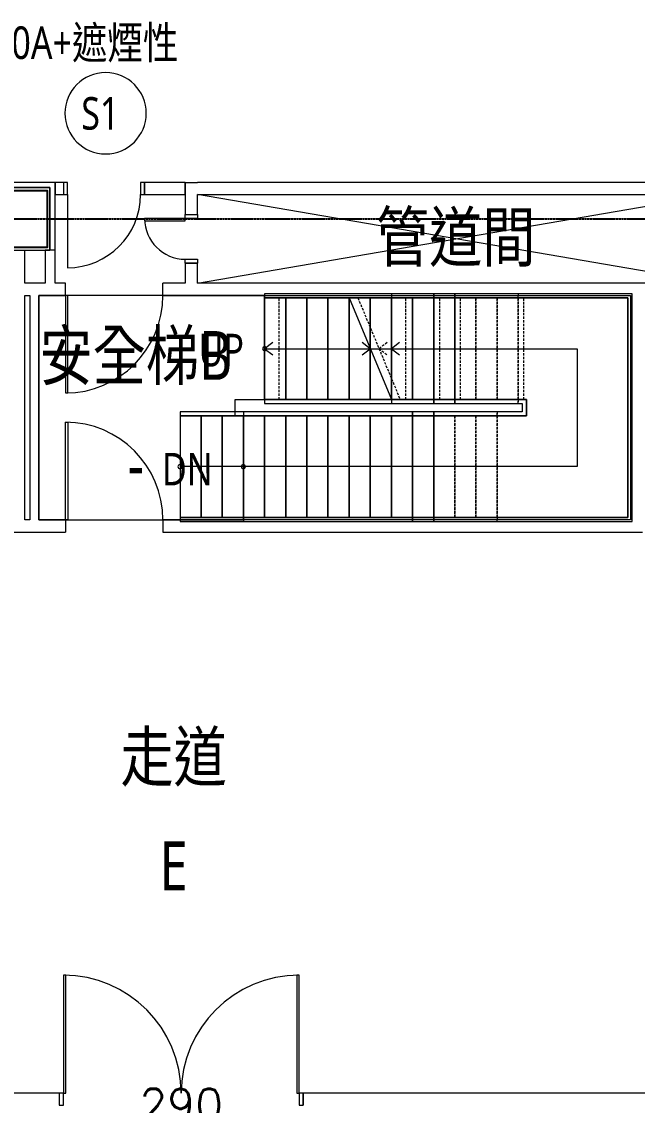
# Model space of a CAD drawing. Extents: x -3450 to 27857, y -1288 to 11880.
# Drawn here: x 25264 to 26021, y 1910 to 3243 of the extents above; entities that cross this region are included whole.
import ezdxf

# ---------------------------------------------------------------- set-up
doc = ezdxf.new("R2010")
doc.units = 0
for name, pattern in [('X-S-FAB-L20$0$COL-CEN-LIN', [3.25, 2.5, -0.25, 0.25, -0.25]), ('X-S-FAB-L20$0$JJP_虛線(退縮線、投影線、地下室範圍、非屬本工程、圖面分區)', [0.45, 0.3, -0.15]), ('X-S-FAB-L20$0$虛線', [0.004233, 0.002117, -0.002117])]:
    doc.linetypes.add(name, pattern=pattern)
for name, color, linetype in [('188K-SM-03-F20-MECH-EQ-Y2257103$0$H-DIM', 55, 'Continuous'), ('X-S-FAB-L20$0$1_l20平面圖_1_A-OBJE-2D', 8, 'Continuous'), ('X-S-FAB-L20$0$1_l20平面圖_1_A-STRS', 8, 'Continuous'), ('X-S-FAB-L20$0$1_l20平面圖_1_A-TEXT', 8, 'Continuous'), ('X-S-FAB-L20$0$1_l20平面圖_1_A-WALL-IN', 8, 'Continuous'), ('X-S-FAB-L20$0$1_l20平面圖_1_A-WALL-IN.200K', 8, 'Continuous'), ('X-S-FAB-L20$0$1_l20平面圖_1_A-ZONE', 8, 'Continuous'), ('X-S-FAB-L20$0$1_l20平面圖_1_D label', 8, 'Continuous'), ('X-S-FAB-L20$0$1_l20平面圖_1_Door', 8, 'Continuous'), ('X-S-FAB-L20$0$1_l20平面圖_1_S-SLAB-SHOW', 8, 'Continuous'), ('X-S-FAB-L20$0$BLOCK', 8, 'Continuous'), ('X-S-FAB-L20$0$CCL', 8, 'X-S-FAB-L20$0$COL-CEN-LIN'), ('X-S-FAB-L20$0$COL-S', 8, 'Continuous')]:
    doc.layers.add(name, color=color, linetype=linetype)
doc.styles.add('188K-SM-03-F20-MECH-EQ-Y2257103$0$H-ST', font='ROMANS.shx', dxfattribs={"bigfont": 'chineset.shx'})
doc.styles.add('X-S-FAB-L20$0$Standard', font='', dxfattribs={"width": 0.8})
doc.styles.get('X-S-FAB-L20$0$Standard').set_extended_font_data('Microsoft JhengHei')
doc.dimstyles.new('188K-SM-03-F20-MECH-EQ-Y2257103$0$H-DIM-1-400', dxfattribs={"dimscale": 400, "dimtxt": 1, "dimasz": 1, "dimexe": 0.5, "dimexo": 0.5, "dimgap": 0.5, "dimtad": 1, "dimdec": 0, "dimdsep": 46, "dimtxsty": '188K-SM-03-F20-MECH-EQ-Y2257103$0$H-ST', "dimblk1": '188K-SM-03-F20-MECH-EQ-Y2257103$0$_Oblique', "dimblk2": '188K-SM-03-F20-MECH-EQ-Y2257103$0$_Oblique', "dimsah": 1, "dimcen": 0.09, "dimdle": 0.5, "dimclrd": 256, "dimclre": 256, "dimclrt": 256, "dimadec": 0, "dimazin": 0, "dimtfac": 1, "dimtdec": 0, "dimtmove": 2, "dimatfit": 0, "dimfxl": 0.5, "dimtolj": 1, "dimtzin": 0, "dimlwd": -1, "dimlwe": -1, "dimarcsym": 0})

# ---------------------------------------------------------------- blocks, each defined once
blk = doc.blocks.new('X-S-FAB-L20$0$FAB2-L05')
at = {"layer": 'X-S-FAB-L20$0$CCL'}
blk.add_line((-26880, 3720), (1210, 3720), dxfattribs=at)
at = {"layer": 'X-S-FAB-L20$0$COL-S'}
blk.add_lwpolyline([(-935, 3755), (-865, 3755), (-865, 3685), (-935, 3685)], close=True, dxfattribs=at)
blk = doc.blocks.new('X-S-FAB-L20')
at = {"layer": 'X-S-FAB-L20$0$1_l20平面圖_1_A-OBJE-2D', "color": 2, "lineweight": 0, "ltscale": 10}
for p, q in [((25480, 2921), (26115, 3030)), ((26115, 2921), (25480, 3030))]:
    blk.add_line(p, q, dxfattribs=at)
at = {"layer": 'X-S-FAB-L20$0$1_l20平面圖_1_A-STRS', "color": 4, "lineweight": 0, "ltscale": 10}
for p, q in [((25796.5, 2908), (25562.5, 2908)), ((25562.5, 2908), (25562.5, 2903)), ((25664.4, 2908), (25562.5, 2908)), ((25562.5, 2908), (25562.5, 2903)), ((25770.5, 2908), (25718.5, 2908)), ((25718.5, 2908), (25718.5, 2903)), ((25770.5, 2903), (25770.5, 2908)), ((25796.5, 2908), (25770.5, 2908)), ((25770.5, 2908), (25770.5, 2903)), ((26014.5, 2908), (25796.5, 2908)), ((25796.5, 2903), (25796.5, 2908)), ((26014.5, 2908), (25796.5, 2908)), ((25796.5, 2908), (25796.5, 2903)), ((26014.5, 2628), (26014.5, 2908)), ((26014.5, 2628), (26014.5, 2908)), ((25562.5, 2903), (25796.5, 2903)), ((25562.5, 2903), (25666.5, 2903)), ((25718.5, 2903), (25770.5, 2903)), ((25770.5, 2903), (25796.5, 2903)), ((25796.5, 2903), (26009.5, 2903)), ((25796.5, 2903), (26009.5, 2903)), ((26009.5, 2903), (26009.5, 2633)), ((26009.5, 2903), (26009.5, 2633)), ((25796.5, 2778), (25562.5, 2778)), ((25562.5, 2778), (25562.5, 2773)), ((25718.5, 2778), (25562.5, 2778)), ((25562.5, 2778), (25562.5, 2773)), ((25562.5, 2773), (25796.5, 2773)), ((25562.5, 2773), (25720.6, 2773)), ((25770.5, 2778), (25718.5, 2778)), ((25718.5, 2778), (25718.5, 2773)), ((25718.5, 2773), (25770.5, 2773)), ((25770.5, 2773), (25770.5, 2778)), ((25796.5, 2778), (25770.5, 2778)), ((25770.5, 2778), (25770.5, 2773)), ((25770.5, 2773), (25796.5, 2773)), ((25884.5, 2778), (25796.5, 2778)), ((25796.5, 2773), (25796.5, 2778)), ((25884.5, 2778), (25796.5, 2778)), ((25796.5, 2778), (25796.5, 2773)), ((25796.5, 2773), (25879.5, 2773)), ((25796.5, 2773), (25879.5, 2773)), ((25879.5, 2773), (25879.5, 2763)), ((25879.5, 2773), (25879.5, 2763)), ((25884.5, 2758), (25884.5, 2778)), ((25884.5, 2758), (25884.5, 2778)), ((25744.5, 2763), (25458.5, 2763)), ((25458.5, 2763), (25458.5, 2758)), ((25770.5, 2763), (25536.5, 2763)), ((25536.5, 2763), (25536.5, 2758)), ((25770.5, 2763), (25744.5, 2763)), ((25744.5, 2763), (25744.5, 2758)), ((25744.5, 2758), (25744.5, 2763)), ((25879.5, 2763), (25770.5, 2763)), ((25879.5, 2763), (25770.5, 2763)), ((25770.5, 2763), (25770.5, 2758)), ((25770.5, 2758), (25770.5, 2763)), ((25458.5, 2758), (25744.5, 2758)), ((25536.5, 2758), (25770.5, 2758)), ((25744.5, 2758), (25770.5, 2758)), ((25770.5, 2758), (25884.5, 2758)), ((25770.5, 2758), (25884.5, 2758)), ((25744.5, 2633), (25458.5, 2633)), ((25458.5, 2633), (25458.5, 2628)), ((25458.5, 2628), (25744.5, 2628)), ((25770.5, 2633), (25536.5, 2633)), ((25536.5, 2633), (25536.5, 2628)), ((25536.5, 2628), (25770.5, 2628)), ((25770.5, 2633), (25744.5, 2633)), ((25744.5, 2633), (25744.5, 2628)), ((25744.5, 2628), (25744.5, 2633)), ((25744.5, 2628), (25770.5, 2628)), ((26009.5, 2633), (25770.5, 2633)), ((26009.5, 2633), (25770.5, 2633)), ((25770.5, 2633), (25770.5, 2628)), ((25770.5, 2628), (25770.5, 2633)), ((25770.5, 2628), (26014.5, 2628)), ((25770.5, 2628), (26014.5, 2628))]:
    blk.add_line(p, q, dxfattribs=at)
at = {"layer": 'X-S-FAB-L20$0$1_l20平面圖_1_A-STRS', "color": 12, "linetype": 'X-S-FAB-L20$0$JJP_虛線(退縮線、投影線、地下室範圍、非屬本工程、圖面分區)', "lineweight": 0, "ltscale": 10}
for p, q in [((25874.5, 2908), (25675.3, 2908)), ((25874.5, 2903), (25874.5, 2908)), ((26014.5, 2908), (25874.5, 2908)), ((25874.5, 2908), (25874.5, 2903)), ((26014.5, 2628), (26014.5, 2908)), ((25580.4, 2778), (25580.4, 2903)), ((25580.4, 2778), (25580.4, 2903)), ((25677.3, 2903), (25874.5, 2903)), ((25692.5, 2903), (25677.3, 2903)), ((25677.3, 2903), (25729.3, 2778)), ((25692.5, 2903), (25692.5, 2866.5)), ((25692.5, 2866.5), (25692.5, 2903)), ((25692.5, 2903), (25692.5, 2866.5)), ((25718.5, 2903), (25692.5, 2903)), ((25718.5, 2903), (25718.5, 2804)), ((25718.5, 2804), (25718.5, 2903)), ((25718.5, 2903), (25718.5, 2804)), ((25744.5, 2903), (25718.5, 2903)), ((25736.1, 2778), (25736.1, 2903)), ((25744.5, 2903), (25744.5, 2778)), ((25744.5, 2778), (25744.5, 2903)), ((25744.5, 2903), (25744.5, 2778)), ((25770.5, 2903), (25744.5, 2903)), ((25770.5, 2903), (25770.5, 2778)), ((25770.5, 2778), (25770.5, 2903)), ((25770.5, 2903), (25770.5, 2778)), ((25796.5, 2903), (25770.5, 2903)), ((25778, 2778), (25778, 2903)), ((25796.5, 2903), (25796.5, 2778)), ((25796.5, 2778), (25796.5, 2903)), ((25796.5, 2903), (25796.5, 2778)), ((25822.5, 2903), (25796.5, 2903)), ((25803.3, 2778), (25803.3, 2903)), ((25822.5, 2903), (25822.5, 2778)), ((25822.5, 2778), (25822.5, 2903)), ((25822.5, 2903), (25822.5, 2778)), ((25848.5, 2903), (25822.5, 2903)), ((25848.5, 2903), (25848.5, 2778)), ((25848.5, 2778), (25848.5, 2903)), ((25848.5, 2903), (25848.5, 2778)), ((25874.5, 2903), (25848.5, 2903)), ((25874.5, 2903), (26009.5, 2903)), ((25874.5, 2903), (25874.5, 2778)), ((25874.5, 2903), (25874.5, 2778)), ((25874.5, 2903), (25874.5, 2778)), ((25874.5, 2778), (25874.5, 2903)), ((26009.5, 2903), (25874.5, 2903)), ((25874.5, 2903), (25874.5, 2778)), ((25881.3, 2778), (25881.3, 2903)), ((26009.5, 2903), (26009.5, 2633)), ((26009.5, 2633), (26009.5, 2903)), ((25713.3, 2848), (25703.3, 2840.5)), ((25703.3, 2840.5), (25874.5, 2840.5)), ((25703.3, 2840.5), (25713.3, 2833)), ((25874.5, 2840.5), (25947, 2840.5)), ((25947, 2840.5), (25947, 2695.5)), ((25874.5, 2778), (25729.3, 2778)), ((25729.3, 2778), (25744.5, 2778)), ((25731.4, 2773), (25874.5, 2773)), ((25744.5, 2778), (25770.5, 2778)), ((25770.5, 2778), (25796.5, 2778)), ((25796.5, 2778), (25822.5, 2778)), ((25822.5, 2778), (25848.5, 2778)), ((25848.5, 2778), (25874.5, 2778)), ((25874.5, 2773), (25874.5, 2778)), ((25884.5, 2778), (25874.5, 2778)), ((25874.5, 2778), (25874.5, 2773)), ((25874.5, 2778), (25884.5, 2778)), ((25874.5, 2773), (25879.5, 2773)), ((25879.5, 2773), (25879.5, 2763)), ((25884.5, 2758), (25884.5, 2778)), ((25884.5, 2778), (25884.5, 2758)), ((25848.5, 2763), (25536.5, 2763)), ((25536.5, 2763), (25536.5, 2758)), ((25879.5, 2763), (25848.5, 2763)), ((25848.5, 2763), (25848.5, 2758)), ((25848.5, 2758), (25848.5, 2763)), ((25536.5, 2758), (25848.5, 2758)), ((25562.5, 2758), (25536.5, 2758)), ((25536.5, 2758), (25536.5, 2633)), ((25562.5, 2633), (25562.5, 2758)), ((25588.5, 2758), (25562.5, 2758)), ((25562.5, 2758), (25562.5, 2633)), ((25562.5, 2633), (25562.5, 2758)), ((25588.5, 2633), (25588.5, 2758)), ((25614.5, 2758), (25588.5, 2758)), ((25588.5, 2758), (25588.5, 2633)), ((25588.5, 2633), (25588.5, 2758)), ((25614.5, 2633), (25614.5, 2758)), ((25640.5, 2758), (25614.5, 2758)), ((25614.5, 2758), (25614.5, 2633)), ((25614.5, 2633), (25614.5, 2758)), ((25640.5, 2633), (25640.5, 2758)), ((25666.5, 2758), (25640.5, 2758)), ((25640.5, 2758), (25640.5, 2633)), ((25640.5, 2633), (25640.5, 2758)), ((25666.5, 2633), (25666.5, 2758)), ((25692.5, 2758), (25666.5, 2758)), ((25666.5, 2758), (25666.5, 2633)), ((25666.5, 2633), (25666.5, 2758)), ((25692.5, 2633), (25692.5, 2758)), ((25718.5, 2758), (25692.5, 2758)), ((25692.5, 2758), (25692.5, 2633)), ((25692.5, 2633), (25692.5, 2758)), ((25718.5, 2633), (25718.5, 2758)), ((25744.5, 2758), (25718.5, 2758)), ((25718.5, 2758), (25718.5, 2633)), ((25718.5, 2633), (25718.5, 2758)), ((25744.5, 2633), (25744.5, 2758)), ((25744.5, 2633), (25744.5, 2758)), ((25770.5, 2758), (25744.5, 2758)), ((25744.5, 2758), (25744.5, 2633)), ((25744.5, 2633), (25744.5, 2758)), ((25770.5, 2633), (25770.5, 2758)), ((25770.5, 2633), (25770.5, 2758)), ((25796.5, 2758), (25770.5, 2758)), ((25770.5, 2758), (25770.5, 2633)), ((25770.5, 2633), (25770.5, 2758)), ((25796.5, 2633), (25796.5, 2758)), ((25822.5, 2758), (25796.5, 2758)), ((25796.5, 2758), (25796.5, 2633)), ((25796.5, 2633), (25796.5, 2758)), ((25822.5, 2633), (25822.5, 2758)), ((25848.5, 2758), (25822.5, 2758)), ((25822.5, 2758), (25822.5, 2633)), ((25822.5, 2633), (25822.5, 2758)), ((25848.5, 2758), (25884.5, 2758)), ((25848.5, 2633), (25848.5, 2758)), ((25848.5, 2633), (25848.5, 2758)), ((25848.5, 2633), (25848.5, 2758)), ((25884.5, 2758), (25848.5, 2758)), ((25848.5, 2758), (25848.5, 2633)), ((25848.5, 2633), (25848.5, 2758)), ((25562.5, 2695.5), (25536.5, 2695.5)), ((25848.5, 2695.5), (25562.5, 2695.5)), ((25947, 2695.5), (25848.5, 2695.5)), ((25848.5, 2633), (25536.5, 2633)), ((25536.5, 2633), (25536.5, 2628)), ((25536.5, 2633), (25562.5, 2633)), ((25536.5, 2628), (25848.5, 2628)), ((25562.5, 2633), (25588.5, 2633)), ((25588.5, 2633), (25614.5, 2633)), ((25614.5, 2633), (25640.5, 2633)), ((25640.5, 2633), (25666.5, 2633)), ((25666.5, 2633), (25692.5, 2633)), ((25692.5, 2633), (25718.5, 2633)), ((25718.5, 2633), (25744.5, 2633)), ((25744.5, 2633), (25770.5, 2633)), ((25770.5, 2633), (25796.5, 2633)), ((25796.5, 2633), (25822.5, 2633)), ((25822.5, 2633), (25848.5, 2633)), ((26009.5, 2633), (25848.5, 2633)), ((25848.5, 2633), (25848.5, 2628)), ((25848.5, 2628), (25848.5, 2633)), ((25848.5, 2633), (26009.5, 2633)), ((25848.5, 2628), (26014.5, 2628))]:
    blk.add_line(p, q, dxfattribs=at)
at = {"layer": 'X-S-FAB-L20$0$1_l20平面圖_1_A-STRS', "color": 12, "lineweight": 0, "ltscale": 10}
for p, q in [((25562.5, 2903), (25562.5, 2778)), ((25796.5, 2903), (25562.5, 2903)), ((25562.5, 2903), (25562.5, 2778)), ((25588.5, 2903), (25562.5, 2903)), ((25562.5, 2903), (25562.5, 2778)), ((25666.5, 2903), (25562.5, 2903)), ((25562.5, 2903), (25562.5, 2778)), ((25588.5, 2903), (25562.5, 2903)), ((25588.5, 2903), (25588.5, 2778)), ((25588.5, 2778), (25588.5, 2903)), ((25588.5, 2903), (25588.5, 2778)), ((25614.5, 2903), (25588.5, 2903)), ((25588.5, 2903), (25588.5, 2778)), ((25588.5, 2778), (25588.5, 2903)), ((25588.5, 2903), (25588.5, 2778)), ((25614.5, 2903), (25588.5, 2903)), ((25614.5, 2903), (25614.5, 2778)), ((25614.5, 2778), (25614.5, 2903)), ((25614.5, 2903), (25614.5, 2778)), ((25640.5, 2903), (25614.5, 2903)), ((25614.5, 2903), (25614.5, 2778)), ((25614.5, 2778), (25614.5, 2903)), ((25614.5, 2903), (25614.5, 2778)), ((25640.5, 2903), (25614.5, 2903)), ((25640.5, 2903), (25640.5, 2778)), ((25640.5, 2778), (25640.5, 2903)), ((25640.5, 2903), (25640.5, 2778)), ((25666.5, 2903), (25640.5, 2903)), ((25640.5, 2903), (25640.5, 2778)), ((25640.5, 2778), (25640.5, 2903)), ((25640.5, 2903), (25640.5, 2778)), ((25666.5, 2903), (25640.5, 2903)), ((25666.5, 2903), (25666.5, 2778)), ((25666.5, 2778), (25666.5, 2903)), ((25666.5, 2903), (25666.5, 2778)), ((25692.5, 2903), (25666.5, 2903)), ((25666.5, 2903), (25666.5, 2778)), ((25666.5, 2778), (25666.5, 2903)), ((25666.5, 2903), (25666.5, 2778)), ((25666.5, 2903), (25718.5, 2778)), ((25692.5, 2903), (25692.5, 2778)), ((25692.5, 2778), (25692.5, 2903)), ((25692.5, 2903), (25692.5, 2778)), ((25718.5, 2903), (25692.5, 2903)), ((25718.5, 2903), (25718.5, 2778)), ((25770.5, 2903), (25718.5, 2903)), ((25718.5, 2903), (25718.5, 2778)), ((25744.5, 2903), (25718.5, 2903)), ((25718.5, 2903), (25718.5, 2778)), ((25718.5, 2778), (25718.5, 2903)), ((25718.5, 2903), (25718.5, 2778)), ((25744.5, 2903), (25718.5, 2903)), ((25744.5, 2903), (25744.5, 2778)), ((25744.5, 2778), (25744.5, 2903)), ((25744.5, 2903), (25744.5, 2778)), ((25770.5, 2903), (25744.5, 2903)), ((25744.5, 2903), (25744.5, 2778)), ((25744.5, 2778), (25744.5, 2903)), ((25744.5, 2903), (25744.5, 2778)), ((25770.5, 2903), (25744.5, 2903)), ((25778, 2903), (25770.5, 2903)), ((25770.5, 2903), (25770.5, 2778)), ((25770.5, 2903), (25770.5, 2778)), ((25770.5, 2903), (25770.5, 2778)), ((25770.5, 2778), (25770.5, 2903)), ((25770.5, 2903), (25770.5, 2778)), ((25796.5, 2903), (25770.5, 2903)), ((25770.5, 2903), (25770.5, 2778)), ((25770.5, 2778), (25770.5, 2903)), ((25770.5, 2903), (25770.5, 2778)), ((25796.5, 2903), (25770.5, 2903)), ((25796.5, 2903), (25778, 2903)), ((26009.5, 2903), (25796.5, 2903)), ((26009.5, 2903), (25796.5, 2903)), ((25803.3, 2903), (25796.5, 2903)), ((25796.5, 2903), (25796.5, 2778)), ((25796.5, 2903), (25796.5, 2778)), ((25796.5, 2903), (25796.5, 2778)), ((25796.5, 2778), (25796.5, 2903)), ((26009.5, 2903), (25796.5, 2903)), ((25796.5, 2903), (25796.5, 2778)), ((26009.5, 2903), (25803.3, 2903)), ((26009.5, 2633), (26009.5, 2903)), ((26009.5, 2633), (26009.5, 2903)), ((26009.5, 2633), (26009.5, 2903)), ((26009.5, 2633), (26009.5, 2903)), ((25692.5, 2840.5), (25692.5, 2778)), ((25692.5, 2778), (25692.5, 2840.5)), ((25692.5, 2840.5), (25692.5, 2778)), ((25562.5, 2778), (25796.5, 2778)), ((25562.5, 2778), (25588.5, 2778)), ((25562.5, 2778), (25718.5, 2778)), ((25562.5, 2778), (25588.5, 2778)), ((25588.5, 2778), (25614.5, 2778)), ((25588.5, 2778), (25614.5, 2778)), ((25614.5, 2778), (25640.5, 2778)), ((25614.5, 2778), (25640.5, 2778)), ((25640.5, 2778), (25666.5, 2778)), ((25640.5, 2778), (25666.5, 2778)), ((25666.5, 2778), (25692.5, 2778)), ((25666.5, 2778), (25692.5, 2778)), ((25692.5, 2778), (25718.5, 2778)), ((25692.5, 2778), (25718.5, 2778)), ((25718.5, 2778), (25770.5, 2778)), ((25718.5, 2778), (25744.5, 2778)), ((25718.5, 2778), (25744.5, 2778)), ((25744.5, 2778), (25770.5, 2778)), ((25744.5, 2778), (25770.5, 2778)), ((25770.5, 2778), (25778, 2778)), ((25770.5, 2778), (25796.5, 2778)), ((25770.5, 2778), (25796.5, 2778)), ((25778, 2778), (25796.5, 2778)), ((25796.5, 2778), (25884.5, 2778)), ((25796.5, 2778), (25884.5, 2778)), ((25796.5, 2778), (25803.3, 2778)), ((25796.5, 2778), (25884.5, 2778)), ((25803.3, 2778), (25884.5, 2778)), ((25884.5, 2778), (25884.5, 2758)), ((25884.5, 2778), (25884.5, 2758)), ((25884.5, 2778), (25884.5, 2758)), ((25884.5, 2778), (25884.5, 2758)), ((25458.5, 2758), (25458.5, 2633)), ((25744.5, 2758), (25458.5, 2758)), ((25484.5, 2758), (25458.5, 2758)), ((25458.5, 2758), (25458.5, 2633)), ((25484.5, 2633), (25484.5, 2758)), ((25510.5, 2758), (25484.5, 2758)), ((25484.5, 2758), (25484.5, 2633)), ((25484.5, 2633), (25484.5, 2758)), ((25510.5, 2633), (25510.5, 2758)), ((25536.5, 2758), (25510.5, 2758)), ((25510.5, 2758), (25510.5, 2633)), ((25510.5, 2633), (25510.5, 2758)), ((25536.5, 2633), (25536.5, 2758)), ((25562.5, 2758), (25536.5, 2758)), ((25536.5, 2758), (25536.5, 2633)), ((25536.5, 2633), (25536.5, 2758)), ((25770.5, 2758), (25536.5, 2758)), ((25536.5, 2758), (25536.5, 2633)), ((25562.5, 2758), (25536.5, 2758)), ((25536.5, 2758), (25536.5, 2633)), ((25562.5, 2633), (25562.5, 2758)), ((25588.5, 2758), (25562.5, 2758)), ((25562.5, 2758), (25562.5, 2633)), ((25562.5, 2633), (25562.5, 2758)), ((25562.5, 2633), (25562.5, 2758)), ((25588.5, 2758), (25562.5, 2758)), ((25562.5, 2758), (25562.5, 2633)), ((25562.5, 2633), (25562.5, 2758)), ((25588.5, 2633), (25588.5, 2758)), ((25614.5, 2758), (25588.5, 2758)), ((25588.5, 2758), (25588.5, 2633)), ((25588.5, 2633), (25588.5, 2758)), ((25588.5, 2633), (25588.5, 2758)), ((25614.5, 2758), (25588.5, 2758)), ((25588.5, 2758), (25588.5, 2633)), ((25588.5, 2633), (25588.5, 2758)), ((25614.5, 2633), (25614.5, 2758)), ((25640.5, 2758), (25614.5, 2758)), ((25614.5, 2758), (25614.5, 2633)), ((25614.5, 2633), (25614.5, 2758)), ((25614.5, 2633), (25614.5, 2758)), ((25640.5, 2758), (25614.5, 2758)), ((25614.5, 2758), (25614.5, 2633)), ((25614.5, 2633), (25614.5, 2758)), ((25640.5, 2633), (25640.5, 2758)), ((25666.5, 2758), (25640.5, 2758)), ((25640.5, 2758), (25640.5, 2633)), ((25640.5, 2633), (25640.5, 2758)), ((25640.5, 2633), (25640.5, 2758)), ((25666.5, 2758), (25640.5, 2758)), ((25640.5, 2758), (25640.5, 2633)), ((25640.5, 2633), (25640.5, 2758)), ((25666.5, 2633), (25666.5, 2758)), ((25692.5, 2758), (25666.5, 2758)), ((25666.5, 2758), (25666.5, 2633)), ((25666.5, 2633), (25666.5, 2758)), ((25666.5, 2633), (25666.5, 2758)), ((25692.5, 2758), (25666.5, 2758)), ((25666.5, 2758), (25666.5, 2633)), ((25666.5, 2633), (25666.5, 2758)), ((25692.5, 2633), (25692.5, 2758)), ((25718.5, 2758), (25692.5, 2758)), ((25692.5, 2758), (25692.5, 2633)), ((25692.5, 2633), (25692.5, 2758)), ((25692.5, 2633), (25692.5, 2758)), ((25718.5, 2758), (25692.5, 2758)), ((25692.5, 2758), (25692.5, 2633)), ((25692.5, 2633), (25692.5, 2758)), ((25718.5, 2633), (25718.5, 2758)), ((25744.5, 2758), (25718.5, 2758)), ((25718.5, 2758), (25718.5, 2633)), ((25718.5, 2633), (25718.5, 2758)), ((25718.5, 2633), (25718.5, 2758)), ((25744.5, 2758), (25718.5, 2758)), ((25718.5, 2758), (25718.5, 2633)), ((25718.5, 2633), (25718.5, 2758)), ((25770.5, 2758), (25744.5, 2758)), ((25744.5, 2633), (25744.5, 2758)), ((25744.5, 2633), (25744.5, 2758)), ((25770.5, 2758), (25744.5, 2758)), ((25744.5, 2758), (25744.5, 2633)), ((25744.5, 2633), (25744.5, 2758)), ((25744.5, 2633), (25744.5, 2758)), ((25770.5, 2758), (25744.5, 2758)), ((25744.5, 2758), (25744.5, 2633)), ((25744.5, 2633), (25744.5, 2758)), ((25884.5, 2758), (25770.5, 2758)), ((25884.5, 2758), (25770.5, 2758)), ((25884.5, 2758), (25770.5, 2758)), ((25770.5, 2633), (25770.5, 2758)), ((25770.5, 2633), (25770.5, 2758)), ((25884.5, 2758), (25770.5, 2758)), ((25770.5, 2758), (25770.5, 2633)), ((25770.5, 2633), (25770.5, 2758)), ((25458.5, 2633), (25744.5, 2633)), ((25458.5, 2633), (25484.5, 2633)), ((25484.5, 2633), (25510.5, 2633)), ((25510.5, 2633), (25536.5, 2633)), ((25536.5, 2633), (25562.5, 2633)), ((25536.5, 2633), (25770.5, 2633)), ((25536.5, 2633), (25562.5, 2633)), ((25562.5, 2633), (25588.5, 2633)), ((25562.5, 2633), (25588.5, 2633)), ((25588.5, 2633), (25614.5, 2633)), ((25588.5, 2633), (25614.5, 2633)), ((25614.5, 2633), (25640.5, 2633)), ((25614.5, 2633), (25640.5, 2633)), ((25640.5, 2633), (25666.5, 2633)), ((25640.5, 2633), (25666.5, 2633)), ((25666.5, 2633), (25692.5, 2633)), ((25666.5, 2633), (25692.5, 2633)), ((25692.5, 2633), (25718.5, 2633)), ((25692.5, 2633), (25718.5, 2633)), ((25718.5, 2633), (25744.5, 2633)), ((25718.5, 2633), (25744.5, 2633)), ((25744.5, 2633), (25770.5, 2633)), ((25744.5, 2633), (25770.5, 2633)), ((25744.5, 2633), (25770.5, 2633)), ((25770.5, 2633), (26009.5, 2633)), ((25770.5, 2633), (26009.5, 2633)), ((25770.5, 2633), (26009.5, 2633)), ((25770.5, 2633), (26009.5, 2633))]:
    blk.add_line(p, q, dxfattribs=at)
at = {"layer": 'X-S-FAB-L20$0$1_l20平面圖_1_A-STRS', "color": 12, "linetype": 'X-S-FAB-L20$0$虛線', "lineweight": 0, "ltscale": 10}
for p, q in [((25874.5, 2903), (25677.3, 2903)), ((25881.3, 2903), (25874.5, 2903)), ((26009.5, 2903), (25881.3, 2903)), ((26009.5, 2633), (26009.5, 2903)), ((25729.3, 2778), (25874.5, 2778)), ((25874.5, 2778), (25881.3, 2778)), ((25881.3, 2778), (25884.5, 2778)), ((25884.5, 2778), (25884.5, 2758)), ((25848.5, 2758), (25536.5, 2758)), ((25536.5, 2758), (25536.5, 2633)), ((25884.5, 2758), (25848.5, 2758)), ((25536.5, 2633), (25848.5, 2633)), ((25848.5, 2633), (26009.5, 2633))]:
    blk.add_line(p, q, dxfattribs=at)
at = {"layer": 'X-S-FAB-L20$0$1_l20平面圖_1_A-STRS', "color": 8, "lineweight": 0, "ltscale": 10}
for p, q in [((25572.5, 2848), (25562.5, 2840.5)), ((25562.5, 2840.5), (25588.5, 2840.5)), ((25562.5, 2840.5), (25572.5, 2833)), ((25562.5, 2840.5), (25588.5, 2840.5)), ((25588.5, 2840.5), (25796.5, 2840.5)), ((25588.5, 2840.5), (25692.5, 2840.5)), ((25692.5, 2840.5), (25682.5, 2848)), ((25682.5, 2833), (25692.5, 2840.5)), ((25728.5, 2848), (25718.5, 2840.5)), ((25718.5, 2840.5), (25744.5, 2840.5)), ((25718.5, 2840.5), (25728.5, 2833)), ((25744.5, 2840.5), (25770.5, 2840.5)), ((25770.5, 2840.5), (25796.5, 2840.5)), ((25796.5, 2840.5), (25947, 2840.5)), ((25796.5, 2840.5), (25947, 2840.5)), ((25947, 2840.5), (25947, 2695.5)), ((25947, 2840.5), (25947, 2695.5)), ((25484.5, 2695.5), (25458.5, 2695.5)), ((25744.5, 2695.5), (25484.5, 2695.5)), ((25562.5, 2695.5), (25536.5, 2695.5)), ((25770.5, 2695.5), (25562.5, 2695.5)), ((25770.5, 2695.5), (25744.5, 2695.5)), ((25947, 2695.5), (25770.5, 2695.5)), ((25947, 2695.5), (25770.5, 2695.5))]:
    blk.add_line(p, q, dxfattribs=at)
at = {"layer": 'X-S-FAB-L20$0$1_l20平面圖_1_A-STRS', "color": 8, "lineweight": 0, "ltscale": 10, "flags": 128}
for points in [[(25562.5, 2838, 1), (25562.5, 2843, 1)], [(25458.5, 2693, 1), (25458.5, 2698, 1)], [(25536.5, 2693, 1), (25536.5, 2698, 1)]]:
    blk.add_lwpolyline(points, format="xyb", close=True, dxfattribs=at)
at = {"layer": 'X-S-FAB-L20$0$1_l20平面圖_1_A-WALL-IN', "color": 3, "lineweight": 0, "ltscale": 10}
for p, q in [((25465, 3005.5), (25480, 3005.5)), ((25465, 2945.5), (25480, 2945.5)), ((25317.5, 2906), (25317.5, 2921)), ((25437.5, 2906), (25437.5, 2921)), ((25317.5, 2630), (25317.5, 2615)), ((25437.5, 2630), (25437.5, 2615)), ((25310, 1925), (25310, 1910)), ((25610, 1925), (25610, 1910))]:
    blk.add_line(p, q, dxfattribs=at)
at = {"layer": 'X-S-FAB-L20$0$1_l20平面圖_1_A-WALL-IN', "color": 3, "lineweight": 0, "ltscale": 10, "flags": 128}
for points in [[(25298.5, 3045), (25221.5, 3045)], [(25221.5, 3038.5), (25298.5, 3038.5)], [(25305, 3045), (25298.5, 3045)], [(25298.5, 3038.5), (25298.5, 2961.5)], [(25305, 2961.5), (25305, 3045)], [(25465, 3045), (25480, 3045)], [(25465, 3045), (25465, 3005.5)], [(26115, 3045), (25480, 3045)], [(25480, 3005.5), (25480, 3030)], [(25480, 3030), (26115, 3030)], [(25252.5, 2961.5), (25267.5, 2961.5)], [(25267.5, 2921), (25267.5, 2961.5)], [(25292.5, 2961.5), (25292.5, 2921)], [(25305, 2961.5), (25292.5, 2961.5)], [(25305, 2961.5), (25298.5, 2961.5)], [(25305, 2921), (25305, 2961.5)], [(25465, 2945.5), (25465, 2921)], [(25480, 2921), (25480, 2945.5)], [(25292.5, 2921), (25267.5, 2921)], [(25317.5, 2921), (25305, 2921)], [(25465, 2921), (25437.5, 2921)], [(26115, 2921), (25480, 2921)], [(25267.5, 2906), (25273.7, 2906)], [(25267.5, 2630), (25267.5, 2906)], [(25273.7, 2906), (25273.7, 2630)], [(25285, 2906), (25317.5, 2906)], [(25285, 2630), (25285, 2906)], [(25437.5, 2906), (26012.5, 2906)], [(26012.5, 2906), (26012.5, 2630)], [(25273.7, 2630), (25267.5, 2630)], [(25317.5, 2630), (25285, 2630)], [(26012.5, 2630), (25437.5, 2630)], [(25252.5, 2615), (25267.5, 2615)], [(25267.5, 2615), (25317.5, 2615)], [(25437.5, 2615), (26012.5, 2615)], [(26012.5, 2615), (26027.5, 2615)], [(25310, 1925), (24405, 1925)], [(26200, 1925), (25610, 1925)]]:
    blk.add_lwpolyline(points, dxfattribs=at)
at = {"layer": 'X-S-FAB-L20$0$1_l20平面圖_1_A-WALL-IN', "color": 1, "lineweight": 0, "ltscale": 10, "flags": 128}
for points in [[(25295, 3038.5), (25225, 3038.5)], [(25298.5, 3038.5), (25295, 3038.5)], [(25298.5, 2965), (25298.5, 3038.5)], [(25225, 2961.5), (25298.5, 2961.5)], [(25298.5, 2961.5), (25298.5, 2965)]]:
    blk.add_lwpolyline(points, dxfattribs=at)
at = {"layer": 'X-S-FAB-L20$0$1_l20平面圖_1_A-WALL-IN.200K', "color": 252, "lineweight": 0, "ltscale": 10}
for p, q in [((25315, 3045), (25315, 3030)), ((25415, 3045), (25415, 3030))]:
    blk.add_line(p, q, dxfattribs=at)
at = {"layer": 'X-S-FAB-L20$0$1_l20平面圖_1_A-WALL-IN.200K', "color": 252, "lineweight": 0, "ltscale": 10, "flags": 128}
for points in [[(25315, 3045), (25305, 3045)], [(25305, 3045), (25305, 3030)], [(25465, 3045), (25415, 3045)], [(25465, 3030), (25465, 3045)], [(25305, 3030), (25315, 3030)], [(25415, 3030), (25465, 3030)]]:
    blk.add_lwpolyline(points, dxfattribs=at)
at = {"layer": 'X-S-FAB-L20$0$1_l20平面圖_1_D label', "color": 252, "lineweight": 0, "ltscale": 10, "flags": 128}
blk.add_lwpolyline([(25317, 3130, 1), (25417, 3130, 1)], format="xyb", close=True, dxfattribs=at)
at = {"layer": 'X-S-FAB-L20$0$1_l20平面圖_1_Door', "color": 252, "lineweight": 0, "ltscale": 10}
for p, q in [((25320, 3045), (25315, 3045)), ((25315, 3045), (25315, 3030)), ((25315, 3045), (25315, 3030)), ((25315, 3045), (25315, 3030)), ((25320, 3030), (25320, 3045)), ((25415, 3045), (25410, 3045)), ((25410, 3045), (25410, 3030)), ((25415, 3030), (25415, 3045)), ((25415, 3045), (25415, 3030)), ((25415, 3045), (25415, 3030)), ((25315, 3030), (25320, 3030)), ((25320, 3030), (25320, 2940)), ((25410, 3030), (25415, 3030))]:
    blk.add_line(p, q, dxfattribs=at)
at = {"layer": 'X-S-FAB-L20$0$1_l20平面圖_1_Door', "color": 4, "lineweight": 0, "ltscale": 10}
for p, q in [((25465, 3000.5), (25415, 3000.5)), ((25415, 3000.5), (25415, 2997.5)), ((25465, 3000.5), (25465, 3005.5)), ((25465, 3005.5), (25480, 3005.5)), ((25465, 2997.5), (25465, 3000.5)), ((25480, 3000.5), (25465, 3000.5)), ((25480, 3005.5), (25480, 3000.5)), ((25415, 2997.5), (25465, 2997.5)), ((25465, 2945.5), (25465, 2950.5)), ((25465, 2950.5), (25480, 2950.5)), ((25480, 2945.5), (25465, 2945.5)), ((25480, 2950.5), (25480, 2945.5)), ((25317.5, 2906), (25317.5, 2921)), ((25437.5, 2906), (25437.5, 2921)), ((25317.5, 2906), (25317.5, 2786)), ((25320.5, 2906), (25317.5, 2906)), ((25320.5, 2786), (25320.5, 2906)), ((25317.5, 2786), (25320.5, 2786)), ((25317.5, 2630), (25317.5, 2750)), ((25317.5, 2750), (25320.5, 2750)), ((25320.5, 2750), (25320.5, 2630)), ((25320.5, 2630), (25317.5, 2630)), ((25317.5, 2630), (25317.5, 2615)), ((25437.5, 2630), (25437.5, 2615)), ((25318, 2070), (25315, 2070)), ((25315, 2070), (25315, 1925)), ((25318, 1925), (25318, 2070)), ((25605, 2070), (25602, 2070)), ((25602, 2070), (25602, 1925)), ((25605, 1925), (25605, 2070)), ((25315, 1925), (25310, 1925)), ((25310, 1925), (25310, 1910)), ((25315, 1925), (25318, 1925)), ((25315, 1910), (25315, 1925)), ((25602, 1925), (25605, 1925)), ((25610, 1925), (25605, 1925)), ((25605, 1925), (25605, 1910)), ((25610, 1910), (25610, 1925)), ((25310, 1910), (25315, 1910)), ((25605, 1910), (25610, 1910))]:
    blk.add_line(p, q, dxfattribs=at)
at = {"layer": 'X-S-FAB-L20$0$1_l20平面圖_1_Door', "color": 252, "lineweight": 0, "ltscale": 10}
blk.add_arc((25320, 3030), 90, 270, 0, dxfattribs=at)
at = {"layer": 'X-S-FAB-L20$0$1_l20平面圖_1_Door', "color": 4, "lineweight": 0, "ltscale": 10}
for centre, radius, start, end in [((25465, 3000.5), 50, 180, 270), ((25317.5, 2906), 120, 270, 0), ((25317.5, 2630), 120, 0, 90), ((25315, 1925), 145, 0, 90), ((25605, 1925), 145, 90, 180)]:
    blk.add_arc(centre, radius, start, end, dxfattribs=at)
at = {"layer": 'X-S-FAB-L20$0$1_l20平面圖_1_S-SLAB-SHOW', "color": 15, "lineweight": 0, "ltscale": 10, "flags": 128}
blk.add_lwpolyline([(25285, 2906), (25285, 2630), (25536.5, 2630), (25536.5, 2758), (25526.5, 2758), (25526.5, 2778), (25562.5, 2778), (25562.5, 2906)], close=True, dxfattribs=at)
at = {"layer": 'X-S-FAB-L20$0$BLOCK'}
blk.add_blockref('X-S-FAB-L20$0$FAB2-L05', (26160, -720), dxfattribs=at)
at = {"layer": 'X-S-FAB-L20$0$1_l20平面圖_1_A-TEXT', "color": 6, "linetype": 'Continuous', "lineweight": 0, "char_height": 40, "attachment_point": 4, "style": 'X-S-FAB-L20$0$Standard'}
for s, insert in [('\\A1;{\\pql;\\fMicrosoft JhengHei|b0|i0|c136|p34;UP}', (25481.5, 2838.5)), ('\\A1;{\\pql;\\fMicrosoft JhengHei|b0|i0|c136|p34;DN}', (25436.5, 2692.3))]:
    blk.add_mtext(s, dxfattribs=dict(at, insert=insert))
at = {"layer": 'X-S-FAB-L20$0$1_l20平面圖_1_A-ZONE', "color": 59, "linetype": 'Continuous', "lineweight": 0, "char_height": 60, "attachment_point": 2, "style": 'X-S-FAB-L20$0$Standard'}
for s, insert in [('\\A1;{\\pqc;\\pt0;\\fMicrosoft JhengHei|b0|i0|c136|p34;管道間}', (25797.5, 3007.8)), ('\\A1;{\\pqc;\\pt0;\\fMicrosoft JhengHei|b0|i0|c136|p34;安全梯B}', (25404.1, 2862.2)), ('\\A1;{\\pqc;\\pt0;\\fMicrosoft JhengHei|b0|i0|c136|p34;-}', (25404.1, 2728)), ('\\A1;{\\pqc;\\pt0;\\fMicrosoft JhengHei|b0|i0|c136|p34;走道}', (25450.6, 2368.7)), ('\\A1;{\\pqc;\\pt0;\\fMicrosoft JhengHei|b0|i0|c136|p34;E}', (25450.6, 2234.5))]:
    blk.add_mtext(s, dxfattribs=dict(at, insert=insert))
at = {"layer": 'X-S-FAB-L20$0$1_l20平面圖_1_D label', "color": 252, "linetype": 'Continuous', "lineweight": 0, "char_height": 40, "attachment_point": 7, "style": 'X-S-FAB-L20$0$Standard'}
for s, insert in [('\\A1;{\\pql;\\pt0;\\fMicrosoft JhengHei|b0|i0|c136|p34;F120A+遮煙性\\fMicrosoft JhengHei|b0|i0|c136|p34;\\fMicrosoft JhengHei|b0|i0|c136|p34;\\H0.666667x;\\fMicrosoft JhengHei|b0|i0|c136|p34;\\H1.500000x;}', (25181.9, 3192.3)), ('\\A1;{\\pql;\\pt0;\\fMicrosoft JhengHei|b0|i0|c136|p34;S1\\fMicrosoft JhengHei|b0|i0|c136|p34;\\fMicrosoft JhengHei|b0|i0|c136|p34;\\fMicrosoft JhengHei|b0|i0|c136|p34;}', (25337.1, 3109.3))]:
    blk.add_mtext(s, dxfattribs=dict(at, insert=insert))
blk = doc.blocks.new('188K-SM-03-F20-MECH-EQ-Y2257103$0$_Oblique')
at = {"color": 0, "linetype": 'ByBlock', "lineweight": -2}
blk.add_line((-0.5, -0.5), (0.5, 0.5), dxfattribs=at)
blk = doc.blocks.new('*D1087')
at = {"layer": '188K-SM-03-F20-MECH-EQ-Y2257103$0$H-DIM', "transparency": 16777216}
for p, q in [((25315, 1890), (25315, 1850.4)), ((25605, 1890), (25605, 1850.4)), ((25295, 1870.4), (25625, 1870.4))]:
    blk.add_line(p, q, dxfattribs=at)
at = {"layer": 'DefPoints', "color": 0, "transparency": 16777216}
for p in [(25315, 1910), (25605, 1910), (25605, 1870.4)]:
    blk.add_point(p, dxfattribs=at)
at = {"layer": '188K-SM-03-F20-MECH-EQ-Y2257103$0$H-DIM', "transparency": 16777216, "xscale": 40, "yscale": 40, "zscale": 40, "rotation": 180}
blk.add_blockref('188K-SM-03-F20-MECH-EQ-Y2257103$0$_Oblique', (25315, 1870.4), dxfattribs=at)
at = {"layer": '188K-SM-03-F20-MECH-EQ-Y2257103$0$H-DIM', "transparency": 16777216, "xscale": 40, "yscale": 40, "zscale": 40}
blk.add_blockref('188K-SM-03-F20-MECH-EQ-Y2257103$0$_Oblique', (25605, 1870.4), dxfattribs=at)
at = {"layer": '188K-SM-03-F20-MECH-EQ-Y2257103$0$H-DIM', "transparency": 16777216, "insert": (25460, 1910.4), "char_height": 40, "attachment_point": 5, "style": '188K-SM-03-F20-MECH-EQ-Y2257103$0$H-ST'}
blk.add_mtext('\\A1;290', dxfattribs=at)
blk = doc.blocks.new('188K-SM-03-F20-MECH-EQ-Y2257103')
at = {"layer": '188K-SM-03-F20-MECH-EQ-Y2257103$0$H-DIM'}
dim = blk.add_linear_dim(base=(25605, 1870.355), p1=(25315, 1910), p2=(25605, 1910), dimstyle='188K-SM-03-F20-MECH-EQ-Y2257103$0$H-DIM-1-400', override={"dimscale": 40}, dxfattribs=at)
dim.commit()
dim.dimension.update_dxf_attribs({"geometry": '*D1087', "text_midpoint": (25460, 1910.355)})

msp = doc.modelspace()

# ---------------------------------------------------------------- block references
for name in ['X-S-FAB-L20', '188K-SM-03-F20-MECH-EQ-Y2257103']:
    msp.add_blockref(name, (0, 0))

doc.saveas('drawing.dxf')
